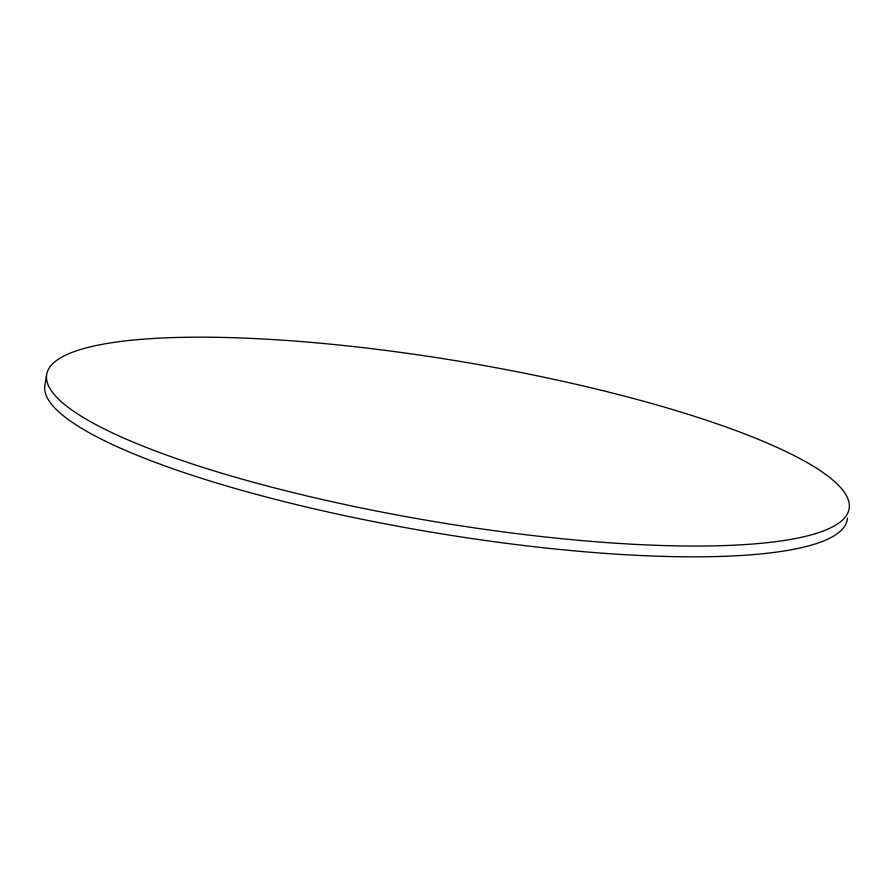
<?xml version="1.0" encoding="UTF-8"?>
<svg xmlns="http://www.w3.org/2000/svg" width="894" height="894" viewBox="0 0 894 894"><rect width="100%" height="100%" fill="white"/><g stroke="black" fill="none" stroke-linecap="round" stroke-linejoin="round"><path stroke-width="1.34" d="M46.499 375.838L44.7 386.621A406.804 81.108 9.5 0 0 439.535 533.517A406.804 81.108 9.5 0 0 847.501 518.162M159.434 452.465A406.804 81.108 9.5 0 0 833.923 526.141A406.804 81.108 9.5 0 0 350.347 346.224A406.804 81.108 9.5 0 0 159.434 452.465"/></g></svg>
